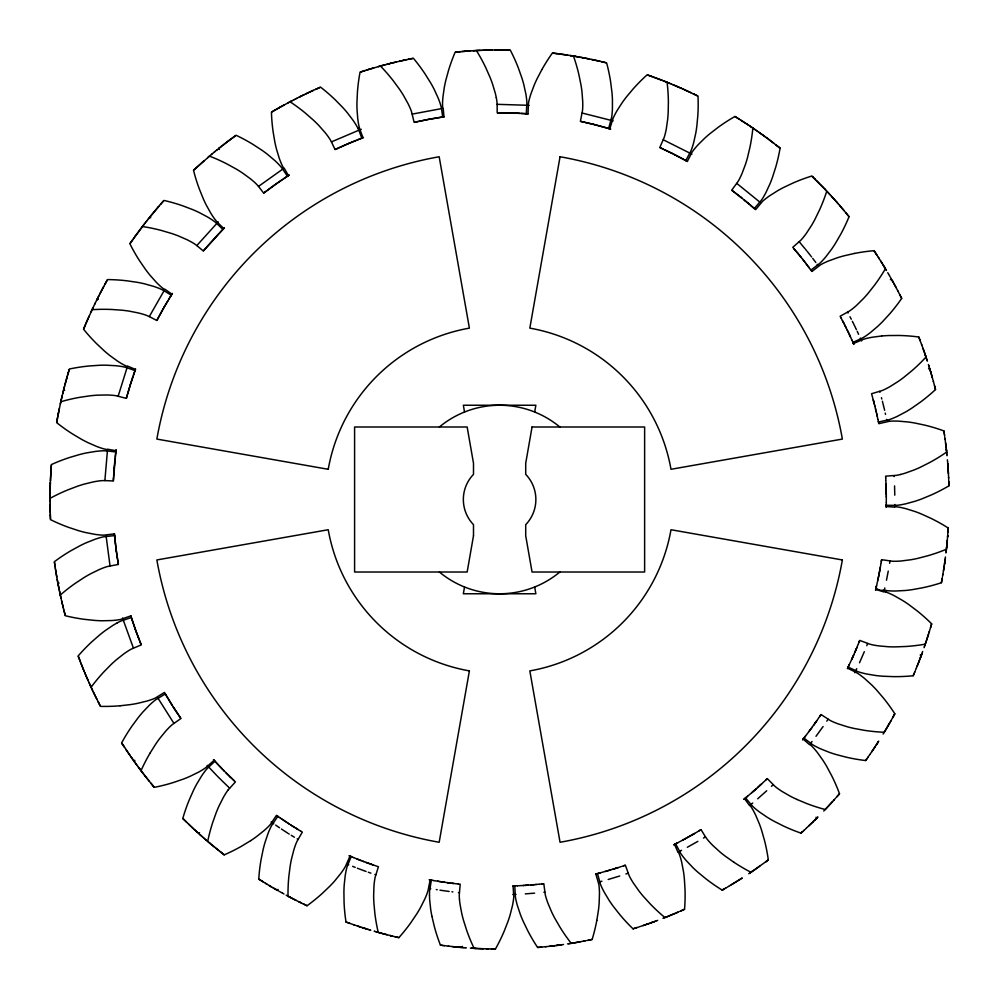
<?xml version="1.0" encoding="UTF-8"?>
<svg xmlns="http://www.w3.org/2000/svg" width="999" height="999" viewBox="0 0 999 999"><rect width="100%" height="100%" fill="white"/><g stroke="black" fill="none" stroke-linecap="round" stroke-linejoin="round"><path stroke-width="1.5" d="M50.05 497.839L50.037 501.148M886.3 502.547L886.3 496.628M50.05 498.501L50.075 495.192M50.05 497.44L50.062 496.253M886.3 502.722L886.238 507.167M894.767 504.47L894.754 505.394L886.275 505.269M50.075 495.854L50.087 494.667M50.087 494.805L50.1 493.606M513.086 885.988L513.761 896.765A49.913 49.913 0 0 1 513.274 901.098L512.849 903.67A102.535 102.535 0 0 1 512.425 905.818L510.102 914.959A136.051 136.051 0 0 1 507.892 921.727L504.07 931.468A176.748 176.748 0 0 1 495.417 949.05L494.08 949.038M50.1 493.743L50.125 492.157M886.25 506.968L886.288 504.62M50.112 492.544L50.137 490.959M50.137 491.096L50.175 489.373M523.751 113.561L526.298 113.724L526.873 102.934A49.913 49.913 0 0 0 526.535 98.589L526.186 96.004A102.535 102.535 0 0 0 525.836 93.844L523.813 84.628A136.051 136.051 0 0 0 521.828 77.797L518.331 67.932A176.748 176.748 0 0 0 510.264 50.075L507.592 50.025M50.162 490.047L50.2 488.311M894.729 507.142L886.25 506.518M50.175 488.986L50.25 486.201M50.2 487.924L50.225 486.725M50.25 486.338L50.337 483.029M50.262 485.814L50.362 482.505M50.35 483.154L50.787 473.838M50.425 480.919L50.862 472.515M50.037 501.673L50.05 498.364A176.748 176.748 0 0 1 67.745 489.922L77.522 486.213A136.051 136.051 0 0 1 84.316 484.078L93.481 481.868A102.535 102.535 0 0 1 95.629 481.468L98.214 481.056A49.913 49.913 0 0 1 102.547 480.619L104.87 480.581L107.417 450.936L115.834 451.973L115.534 454.508M113.436 479.083L113.349 480.981L104.87 480.581M113.374 480.531L115.722 452.884M458.304 884.003L460.202 884.202L459.265 894.967A49.913 49.913 0 0 0 459.465 899.312M113.461 478.708L113.574 476.898M50.774 474.05L50.949 471.191M113.624 475.986L114.186 467.819M50.937 471.403L51.111 468.768M948.176 529.37L948.263 528.034A176.748 176.748 0 0 0 931.168 518.444L921.652 514.098A136.051 136.051 0 0 0 915.022 511.525L906.018 508.716A102.535 102.535 0 0 0 903.895 508.179L901.348 507.592A49.913 49.913 0 0 0 897.052 506.88L894.742 506.668M948.263 528.034L948.039 531.206M51.024 469.855L51.411 464.547A176.748 176.748 0 0 1 69.693 457.455L79.72 454.495A136.051 136.051 0 0 1 86.651 452.884L95.966 451.361A102.535 102.535 0 0 1 98.127 451.136L100.737 450.911A49.913 49.913 0 0 1 105.095 450.811L107.417 450.936M51.124 468.531L51.374 465.072M947.989 532.03L948.113 530.157M527.996 113.849L528.483 103.047A49.913 49.913 0 0 1 529.445 98.801L530.144 96.279A102.535 102.535 0 0 1 530.806 94.206L534.103 85.365A136.051 136.051 0 0 1 537.025 78.871L541.87 69.605M947.889 533.354L948.001 531.73M947.801 534.365L947.589 537.012M947.639 536.475L947.726 535.427M947.689 536.001L946.827 545.279M114.211 467.732L114.373 465.834M947.327 540.172L946.94 544.38M114.385 465.546L115.11 458.304M946.89 544.905L946.553 547.927M946.777 545.966L946.403 549.25A176.748 176.748 0 0 1 927.909 555.731L917.781 558.366A136.051 136.051 0 0 1 910.801 559.752L901.448 560.951A102.535 102.535 0 0 1 899.275 561.126L896.652 561.251A49.913 49.913 0 0 1 892.307 561.213L881.605 559.69L881.305 561.563M115.26 456.943L115.459 455.132M946.602 547.539L946.353 549.775M946.365 549.637L946.165 551.361M946.103 551.885L946.178 551.223M945.978 552.934L946.053 552.272M115.759 452.622L116.109 449.837M115.834 451.973L116.071 450.087M433.878 880.594L431.368 880.144L429.62 890.808A49.913 49.913 0 0 0 429.495 895.166M945.379 557.654L945.466 556.992M115.984 450.736L107.63 449.213M945.254 558.703L945.329 558.041M945.116 559.752L945.191 559.09M944.967 560.801L945.129 559.615M944.992 560.664L944.467 564.472M944.917 561.188L944.617 563.424M944.654 563.036L944.23 566.046M944.28 565.659L943.88 568.294M944.155 566.558L942.806 574.862M943.83 568.656L943.493 570.741M889.984 561.013L889.61 563.311M593.244 124.301L580.382 121.329L582.479 110.739A49.913 49.913 0 0 0 582.754 106.381L582.767 103.771A102.535 102.535 0 0 0 582.717 101.586L582.017 92.183A136.051 136.051 0 0 0 581.018 85.14L578.945 74.875A176.748 176.748 0 0 0 573.476 56.056L570.204 55.519M881.53 560.139L880.993 563.436M880.868 564.185L880.244 567.769M942.881 574.4L942.519 576.485M464.535 587L463.349 593.768L535.864 593.768L534.677 587M534.677 412.013L535.864 405.244L463.349 405.244L464.535 412.013M56.768 422.115L57.368 418.706M942.057 579.083L942.357 577.484M880.007 569.118L878.196 578.359M880.356 567.182L879.595 571.353M888.261 571.091L886.475 580.219M941.782 580.644L942.119 578.796M397.577 937.337L398.876 937.636A176.748 176.748 0 0 0 411.101 922.314L416.933 913.635A136.051 136.051 0 0 0 420.542 907.504L424.775 899.075A102.535 102.535 0 0 0 425.649 897.077L426.635 894.654A49.913 49.913 0 0 0 428.047 890.521L430.144 879.932L429.245 879.757M58.404 413.274L56.668 422.639A176.748 176.748 0 0 0 72.627 434.028L81.618 439.373A136.051 136.051 0 0 0 87.937 442.644L96.578 446.416A102.535 102.535 0 0 0 98.626 447.19L101.099 448.039A49.913 49.913 0 0 0 105.295 449.213L107.567 449.675M941.882 580.107L941.395 582.729A176.748 176.748 0 0 1 922.464 587.799L912.174 589.66A136.051 136.051 0 0 1 905.106 590.509L895.678 591.008A102.535 102.535 0 0 1 893.506 591.008L890.883 590.946A49.913 49.913 0 0 1 886.55 590.584M57.418 418.481L57.617 417.432M596.828 920.404L598.463 910.077A136.051 136.051 0 0 0 599.163 902.996L599.462 893.568A102.535 102.535 0 0 0 599.425 891.383L599.3 888.773A49.913 49.913 0 0 0 598.838 884.44L595.854 874.05M941.395 582.729L941.645 581.418M879.507 571.803L879.345 572.689M57.855 416.096L59.328 408.603M611.488 118.069L608.603 128.484L606.156 127.772M879.257 573.139L878.995 574.475M58.354 413.474L60.814 401.748A176.748 176.748 0 0 1 79.895 397.302L90.247 395.791A136.051 136.051 0 0 1 97.34 395.167L106.768 394.98A102.535 102.535 0 0 1 108.953 395.055L111.563 395.204A49.913 49.913 0 0 1 115.884 395.704L126.361 398.376L126.861 396.553M878.908 574.924L878.72 575.811M878.633 576.261L877.796 580.219M877.984 579.383L876.61 585.601M60.315 403.946L60.927 401.236M60.777 401.885L61.164 400.199M876.51 586.038L876.198 587.375M884.777 587.936C885.626 592.782 873.213 589.51 876.573 585.776M61.014 400.849L61.276 399.687M61.126 400.337L61.513 398.651M61.364 399.3L61.638 398.139M61.601 398.276L61.876 397.115M61.851 397.252L62.213 395.704M875.599 589.909L876.148 587.624M62.125 396.079L62.862 392.994M875.561 590.109L875.998 588.261M62.7 393.643L63.112 391.97M883.853 591.895L875.711 589.472M62.949 392.619L63.586 390.047M63.199 391.583L63.486 390.422M63.611 389.91L64.523 386.326M64.923 384.79L67.158 376.673M118.169 396.166L127.023 367.757L135.027 370.592L134.178 372.989M126.473 397.939L130.619 383.803M370.666 864.085L378.421 866.732L375.199 877.047A49.913 49.913 0 0 0 374.45 881.343L374.15 883.94A102.535 102.535 0 0 0 373.963 886.113L373.638 895.541A136.051 136.051 0 0 0 373.876 902.659L374.825 913.074A176.748 176.748 0 0 0 378.221 932.379L382.442 933.553M66.796 377.959L63.711 389.535A176.748 176.748 0 0 0 64.66 390.434M126.96 396.191L127.46 394.43M66.746 378.159L67.52 375.399M127.71 393.556L130.282 384.827M67.47 375.612L68.207 373.077M931.268 625.099L931.642 623.826L930.743 626.86M67.895 374.113L69.406 369.018A176.748 176.748 0 0 1 88.774 366.021L99.213 365.284A136.051 136.051 0 0 1 106.331 365.197L115.747 365.721A102.535 102.535 0 0 1 117.919 365.959L120.517 366.308A49.913 49.913 0 0 1 124.788 367.132L127.023 367.757M68.269 372.839L69.256 369.518M930.519 627.647L931.043 625.849M610.676 129.096L609.802 128.834L613.036 118.531A49.913 49.913 0 0 1 614.885 114.585L616.121 112.275A102.535 102.535 0 0 1 617.207 110.39L622.327 102.46A136.051 136.051 0 0 1 626.585 96.753L633.304 88.736A176.748 176.748 0 0 1 647.115 74.838L660.551 79.733M930.144 628.933L930.593 627.372M929.832 629.907L929.058 632.429M929.37 631.48L926.535 640.359M928.595 633.953L926.835 639.497M130.419 384.403L134.728 371.441M130.694 383.529L132.954 376.611M926.672 639.997L925.099 644.642M926.335 641.008L925.274 644.143A176.748 176.748 0 0 1 905.806 646.49L895.354 646.89A136.051 136.051 0 0 1 888.248 646.74L878.845 645.903A102.535 102.535 0 0 1 876.685 645.591L874.1 645.154A49.913 49.913 0 0 1 869.854 644.193L859.739 640.409L859.04 642.17M133.391 375.324L133.978 373.601M924.924 645.142L925.149 644.505M924.574 646.141L924.974 645.004M924.4 646.64L924.624 646.016M924.05 647.639L924.275 647.002M134.803 371.203L135.602 368.981M353.496 857.554L351.136 856.58L347.14 866.62A49.913 49.913 0 0 0 346.079 870.841L345.592 873.413A102.535 102.535 0 0 0 345.229 875.561L344.205 884.939A136.051 136.051 0 0 0 343.906 892.057L344.068 902.509A176.748 176.748 0 0 0 346.004 922.015L347.265 922.464M922.464 652.122L922.689 651.498M135.439 369.418L127.61 366.121M922.102 653.121L922.327 652.497M921.74 654.12L921.977 653.483M921.39 655.107L921.79 653.983M921.615 654.482L921.016 656.106M921.428 654.982L920.466 657.592M920.104 658.578L921.066 655.968A176.748 176.748 0 0 0 920.216 654.982M920.603 657.217L919.542 660.064M919.654 659.702L918.705 662.187M919.342 660.564L916.245 668.381M918.581 662.537L917.207 665.971M867.644 643.493L866.782 645.654M661.513 148.327L659.79 147.54L664.11 137.637A49.913 49.913 0 0 0 665.309 133.454L665.896 130.894A102.535 102.535 0 0 0 666.321 128.759L667.657 119.418A136.051 136.051 0 0 0 668.194 112.325L668.381 101.861A176.748 176.748 0 0 0 667.082 82.305L663.998 81.069M859.577 640.821L858.341 643.93M858.041 644.63L856.667 648.001M916.021 668.918L915.621 669.892M83.754 328.733L85.077 325.524M856.493 648.413L855.968 649.675M864.322 651.685L859.502 662.774M914.609 672.339L915.234 670.841M856.905 647.439L855.269 651.36M913.998 673.801L914.734 672.077M305.844 905.169L307.043 905.743A176.748 176.748 0 0 0 322.277 893.406L329.845 886.175A136.051 136.051 0 0 0 334.69 880.968L340.634 873.638A102.535 102.535 0 0 0 341.92 871.877L343.394 869.729A49.913 49.913 0 0 0 345.654 865.996L349.987 856.106L349.151 855.743M87.263 320.442L83.554 329.22A176.748 176.748 0 0 0 96.691 343.768L104.321 350.924A136.051 136.051 0 0 0 109.778 355.482L117.42 361.026A102.535 102.535 0 0 0 119.256 362.212L121.478 363.574A49.913 49.913 0 0 0 125.325 365.622L127.447 366.558M914.222 673.301L913.186 675.749A176.748 176.748 0 0 1 893.606 676.635L883.153 676.236A136.051 136.051 0 0 1 876.061 675.561L866.757 674.013A102.535 102.535 0 0 1 864.622 673.551L862.087 672.926A49.913 49.913 0 0 1 857.929 671.64L848.114 667.095L849.212 664.797M85.177 325.312L85.589 324.338M856.168 649.2L852.397 657.904M913.186 675.749L913.698 674.525M855.094 651.773L854.732 652.609M86.114 323.077L89.161 316.084M87.175 320.629L92.757 308.266M853.82 654.695L853.458 655.531M853.271 655.943L851.585 659.677M852.522 657.604L849.287 664.635M91.121 311.75L92.245 309.353M849.088 665.047L848.513 666.271M856.755 668.668L855.768 670.779M92.47 308.878L92.982 307.792M92.695 308.391L94.818 303.971M847.377 668.631L848.401 666.508M94.755 304.096L95.28 303.022M95.217 303.147L96.903 299.7M683.578 159.365L685.814 160.589L690.871 151.036A49.913 49.913 0 0 0 692.382 146.953L693.156 144.455A102.535 102.535 0 0 0 693.743 142.358L695.779 133.142A136.051 136.051 0 0 0 696.84 126.099L697.814 115.684A176.748 176.748 0 0 0 698.001 96.091L685.077 89.985M847.577 668.219L855.206 671.915L854.807 672.752M96.603 300.299L97.128 299.225M96.841 299.825L97.303 298.876M97.365 298.751L103.047 287.762M97.602 298.276L99.026 295.442M99.75 294.018L103.671 286.588M300.687 831.131L302.31 832.105L296.94 841.483A49.913 49.913 0 0 0 295.292 845.504L294.443 847.989A102.535 102.535 0 0 0 293.793 850.062L291.446 859.202A136.051 136.051 0 0 0 290.147 866.195L288.836 876.573A176.748 176.748 0 0 0 288.012 896.165L290.472 897.477M92.083 309.69A176.748 176.748 0 0 1 111.688 309.478L122.115 310.214A136.051 136.051 0 0 1 129.171 311.126L138.424 312.974A102.535 102.535 0 0 1 140.547 313.511L143.057 314.223A49.913 49.913 0 0 1 147.178 315.647L149.301 316.583L164.061 290.746L171.266 295.229L169.93 297.39M164.111 307.192L156.831 320.504L149.301 316.583M157.043 320.105L157.68 318.893M157.892 318.494L158.754 316.895M102.959 287.937L105.469 283.291M159.178 316.084L163.574 308.117M894.18 714.959L894.817 713.786A176.748 176.748 0 0 0 883.328 697.901L876.523 689.959A136.051 136.051 0 0 0 871.578 684.839L864.585 678.508A102.535 102.535 0 0 0 862.899 677.135L860.826 675.536A49.913 49.913 0 0 0 857.229 673.076L855.206 671.915M894.817 713.786L893.293 716.57M104.945 284.24L107.517 279.583A176.748 176.748 0 0 1 127.085 280.831L137.425 282.342A136.051 136.051 0 0 1 144.393 283.791L153.484 286.326A102.535 102.535 0 0 1 155.557 287.025L158.004 287.924A49.913 49.913 0 0 1 162.013 289.66L164.061 290.746M894.305 714.722L892.894 717.294M105.582 283.079L107.255 280.045M687.312 161.413L692.282 151.823A49.913 49.913 0 0 1 694.942 148.364L696.64 146.378A102.535 102.535 0 0 1 698.101 144.755L704.807 138.124A136.051 136.051 0 0 1 710.189 133.466L718.481 127.085A176.748 176.748 0 0 1 734.964 116.471M892.257 718.456L893.031 717.032M891.745 719.342L890.446 721.64M890.946 720.779L886.275 728.833M889.659 723.026L886.75 728.059M163.799 307.729L170.792 296.004M164.248 306.93L167.957 300.662M149.987 753.234L155.544 744.355A136.051 136.051 0 0 1 159.653 738.561L165.622 731.243A102.535 102.535 0 0 1 167.083 729.632L168.893 727.734A49.913 49.913 0 0 1 172.078 724.762L180.894 718.518L174.338 708.666M886.488 728.521L884.914 731.118M885.938 729.432L884.227 732.267A176.748 176.748 0 0 1 864.709 730.381L854.42 728.508A136.051 136.051 0 0 1 847.502 726.835L838.511 724A102.535 102.535 0 0 1 836.463 723.239L834.04 722.265A49.913 49.913 0 0 1 830.094 720.404L821.028 714.522L819.967 716.096M168.656 299.5L169.605 297.939M885.126 730.793L883.953 732.717M883.116 734.065L883.753 733.054M170.916 295.779L172.415 293.406M171.266 295.229L172.265 293.619M279.945 817.769L277.847 816.32L271.79 825.261A49.913 49.913 0 0 0 269.842 829.158L268.806 831.555A102.535 102.535 0 0 0 268.007 833.591L264.985 842.532A136.051 136.051 0 0 0 263.162 849.4L261.064 859.652A176.748 176.748 0 0 0 258.766 879.12L259.902 879.832M171.928 294.168L164.985 289.273M878.071 742.145L878.708 741.133M878.433 741.57L877.509 743.031M878.146 742.02L876.647 744.367M877.572 742.919L876.073 745.254M876.86 744.03L875.199 746.59M875.399 746.265L873.925 748.476M874.912 747.027L870.204 753.995M873.738 748.788L871.665 751.847M828.084 719.243L826.785 721.166M741.071 197.44L731.718 190.197L738.061 181.456A49.913 49.913 0 0 0 740.134 177.635L741.246 175.262A102.535 102.535 0 0 0 742.12 173.264L745.441 164.423A136.051 136.051 0 0 0 747.489 157.617L749.912 147.44A176.748 176.748 0 0 0 752.859 128.059L750.112 126.186M820.778 714.909L818.905 717.669M818.468 718.293L816.395 721.278M869.867 754.47L869.267 755.344M130.195 243.319L132.168 240.484M816.146 721.653L815.359 722.776M823.089 726.535L815.996 736.313M867.756 757.517L868.693 756.181M816.745 720.791L814.31 724.263M866.845 758.815L865.621 760.539A176.748 176.748 0 0 1 846.315 757.192L836.188 754.557A136.051 136.051 0 0 1 829.42 752.372L820.654 748.863A102.535 102.535 0 0 1 818.681 747.951L816.333 746.79A49.913 49.913 0 0 1 812.549 744.642L803.945 738.099L805.506 736.088M867.931 757.279L866.233 759.677M250.687 840.646A136.051 136.051 0 0 0 256.543 836.6L263.923 830.718A102.535 102.535 0 0 0 265.559 829.27L267.47 827.484A49.913 49.913 0 0 0 270.479 824.337L276.461 815.334M135.389 235.989L129.882 243.756A176.748 176.748 0 0 0 139.585 260.789L145.504 269.418A136.051 136.051 0 0 0 149.862 275.05L156.131 282.105A102.535 102.535 0 0 0 157.655 283.654L159.54 285.464A49.913 49.913 0 0 0 162.849 288.299L164.735 289.66M132.318 240.297L132.929 239.435M815.659 722.352L810.089 730.032M865.621 760.539L866.395 759.452M814.048 724.637L813.511 725.374M133.716 238.311L143.706 224.862M135.265 236.151L142.732 226.124M812.187 727.222L811.65 727.946M811.375 728.321L808.965 731.555M810.289 729.782L805.619 735.938M228.172 789.909L235.427 781.905L234.041 780.606M805.331 736.3L804.507 737.374M812.05 741.495L810.626 743.331M143.294 225.387L144.268 224.138M144.031 224.45L145.33 222.777M145.242 222.889L146.316 221.528M802.609 739.784L804.345 737.587M146.229 221.641L146.965 220.692M802.771 739.585L803.945 738.099M146.878 220.804L148.526 218.731M752.397 206.868L754.32 208.541L761.313 200.3A49.913 49.913 0 0 0 763.673 196.641L764.959 194.355A102.535 102.535 0 0 0 765.983 192.432L769.954 183.878A136.051 136.051 0 0 0 772.502 177.235L775.686 167.27A176.748 176.748 0 0 0 780.082 148.164M148.277 219.043L149.263 217.794M809.54 744.692L803.171 739.073M148.851 218.319L149.838 217.083M149.925 216.97L157.83 207.455M150.262 216.558L158.704 206.443M142.42 226.523A176.748 176.748 0 0 1 161.601 230.519L171.641 233.491A136.051 136.051 0 0 1 178.334 235.901L186.975 239.685A102.535 102.535 0 0 1 188.923 240.672L191.221 241.908A49.913 49.913 0 0 1 194.942 244.181L196.815 245.554L216.783 223.489L222.852 229.42L219.393 233.029M224.363 227.884L203.321 250.999L196.815 245.554M203.609 250.649L204.495 249.613M204.795 249.263L205.981 247.889M157.705 207.617L161.164 203.621M206.568 247.19L218.456 233.991M838.636 794.742L839.51 793.73A176.748 176.748 0 0 0 831.705 775.761L826.772 766.533A136.051 136.051 0 0 0 823.039 760.476L817.569 752.784A102.535 102.535 0 0 0 816.22 751.073L814.535 749.075A49.913 49.913 0 0 0 811.55 745.891L809.839 744.33M839.51 793.73L837.424 796.128M160.439 204.433L163.961 200.437A176.748 176.748 0 0 1 182.805 205.856L192.582 209.565A136.051 136.051 0 0 1 199.076 212.475L207.405 216.908A102.535 102.535 0 0 1 209.278 218.032L211.476 219.443A49.913 49.913 0 0 1 215.01 221.99L216.783 223.489M838.823 794.53L836.887 796.74M161.314 203.434L163.611 200.836M755.594 209.665L762.524 201.361A49.913 49.913 0 0 1 765.858 198.564L767.944 196.99A102.535 102.535 0 0 1 769.73 195.729L777.697 190.684A136.051 136.051 0 0 1 783.953 187.288L793.431 182.842A176.748 176.748 0 0 1 811.8 176.024L812.761 176.96M836.001 797.739L837.075 796.515M835.314 798.501L833.553 800.474M834.227 799.724L827.934 806.593M832.492 801.648L828.571 805.943M828.208 806.33L824.837 809.889M827.484 807.105L825.199 809.502A176.748 176.748 0 0 1 806.555 803.471L796.902 799.437M823.738 811.026L824.562 810.164M222.852 229.42L224.188 228.059M216.658 763.111L214.935 761.238L207.193 768.556A49.913 49.913 0 0 0 204.358 772.052L202.822 774.188A102.535 102.535 0 0 0 201.598 775.986L196.728 784.065A136.051 136.051 0 0 0 193.469 790.396L189.223 799.949A176.748 176.748 0 0 0 182.792 818.468L183.754 819.405M223.726 228.521L217.67 222.577L218.331 221.915M817.07 817.831L817.906 816.982M817.532 817.357L816.32 818.581M817.157 817.731L815.196 819.692M814.447 820.441L816.42 818.468A176.748 176.748 0 0 0 816.058 817.219M815.471 819.405L813.311 821.553M813.573 821.278L811.663 823.126M812.924 821.915L806.83 827.709M811.4 823.388L808.715 825.936M764.547 781.206L767.294 778.596L774.887 786.275A49.913 49.913 0 0 0 778.333 788.935L780.494 790.421A102.535 102.535 0 0 0 782.317 791.608L790.509 796.315A136.051 136.051 0 0 0 796.902 799.437M773.164 784.715L771.478 786.313M794.005 248.763L792.781 247.327L800.861 240.16A49.913 49.913 0 0 0 803.708 236.863L805.306 234.79A102.535 102.535 0 0 0 806.58 233.029L811.725 225.112A136.051 136.051 0 0 0 815.184 218.893L819.742 209.478A176.748 176.748 0 0 0 826.785 191.184L824.5 188.774M766.97 778.908L765.971 779.844M763.985 781.717L761.325 784.203M806.405 828.096L805.631 828.82M193.893 169.905L204.121 160.689M760.988 784.502L759.977 785.426M766.72 790.758L757.692 798.788M803.683 830.619L804.882 829.532M761.762 783.79L758.641 786.663M802.522 831.692L800.948 833.116A176.748 176.748 0 0 1 782.816 825.698L773.488 820.953A136.051 136.051 0 0 1 767.357 817.357L759.54 812.05A102.535 102.535 0 0 1 757.816 810.726L755.768 809.09A49.913 49.913 0 0 1 752.534 806.181L745.541 797.939L747.502 796.315M803.908 830.431L801.735 832.404M153.421 786.313L154.271 787.337A176.748 176.748 0 0 0 173.277 782.542L183.167 779.158A136.051 136.051 0 0 0 189.76 776.46L198.239 772.314A102.535 102.535 0 0 0 200.137 771.253L202.385 769.917A49.913 49.913 0 0 0 206.006 767.482L214.086 760.314L213.474 759.64M760.364 785.077L753.283 791.395M800.948 833.116L801.935 832.229M758.303 786.962L757.629 787.574M755.931 789.085L755.244 789.685M754.894 789.984L751.847 792.632M753.521 791.183L747.639 796.191M207.717 157.58L209.74 155.881M211.776 154.183L193.506 170.255A176.748 176.748 0 0 0 199.325 188.973L203.247 198.676A136.051 136.051 0 0 0 206.281 205.107L210.889 213.349A102.535 102.535 0 0 0 212.05 215.185L213.511 217.37A49.913 49.913 0 0 0 216.134 220.841L217.67 222.577M747.289 796.49L746.241 797.364M752.722 803.009L750.936 804.495M211.476 154.433L214.335 152.073M207.717 766.133L207.193 765.346M743.868 799.312L746.041 797.527M214.223 152.173L215.147 151.411M744.068 799.15L745.541 797.939M215.035 151.498L217.095 149.825M809.402 268.044L810.913 270.105L819.517 263.561A49.913 49.913 0 0 0 822.602 260.477L824.35 258.541A102.535 102.535 0 0 0 825.761 256.88L831.48 249.363A136.051 136.051 0 0 0 835.401 243.431L840.659 234.39A176.748 176.748 0 0 0 849.05 216.671L848.201 215.634M216.783 150.075L218.731 148.489M749.587 805.594L744.58 798.738M218.843 148.401L228.609 140.809M219.256 148.077L221.741 146.091M222.989 145.117L224.238 144.143M224.663 143.819L229.67 140.01M209.453 156.119A176.748 176.748 0 0 1 227.335 164.148L236.488 169.206A136.051 136.051 0 0 1 242.507 173.002L250.137 178.559A102.535 102.535 0 0 1 251.823 179.932L253.808 181.643A49.913 49.913 0 0 1 256.955 184.653L258.491 186.401L282.729 169.143L287.387 176.236L285.264 177.647M264.036 192.844L265.122 192.02M265.484 191.746L266.933 190.647M228.446 140.946L236.101 135.277A176.748 176.748 0 0 1 253.334 144.618L262.088 150.337A136.051 136.051 0 0 1 267.807 154.583L274.987 160.702A102.535 102.535 0 0 1 276.573 162.2L278.421 164.048A49.913 49.913 0 0 1 281.331 167.295L282.729 169.143M230.145 139.673L231.418 138.724M267.657 190.097L274.987 184.715M231.843 138.411L232.692 137.775M767.244 860.726L768.318 859.927A176.748 176.748 0 0 0 764.56 840.683L761.713 830.619A136.051 136.051 0 0 0 759.377 823.9L755.694 815.209A102.535 102.535 0 0 0 754.732 813.261L753.533 810.938A49.913 49.913 0 0 0 751.298 807.192L749.949 805.294M768.318 859.927L766.183 861.513M767.469 860.551L754.245 870.004M232.879 137.625L235.677 135.589M766.62 861.188L765.758 861.812M811.925 271.466L820.466 264.86A49.913 49.913 0 0 1 824.325 262.824L826.71 261.738A102.535 102.535 0 0 1 828.72 260.889L837.587 257.68A136.051 136.051 0 0 1 844.43 255.719L854.632 253.409M275.874 184.091L263.674 193.119L258.491 186.401M759.764 866.145L755.007 869.492M275.362 184.44L286.626 176.736M276.111 183.916L282.093 179.783M754.57 869.792L752.047 871.503M753.696 870.391L750.948 872.252A176.748 176.748 0 0 1 734.028 862.337M283.229 179.021L284.74 177.997M752.384 871.29L750.511 872.539M751.061 872.177L748.75 873.713M750.624 872.464L749.75 873.051M286.838 176.598L289.198 175.062M287.387 176.236L288.973 175.2M166.608 696.116L165.322 693.918L156.069 699.5A49.913 49.913 0 0 0 152.672 702.21L150.712 703.958A102.535 102.535 0 0 0 149.138 705.456L142.632 712.299A136.051 136.051 0 0 0 138.099 717.781L131.893 726.211A176.748 176.748 0 0 0 121.628 742.906L122.365 744.03M250.687 840.646L241.758 846.091A176.748 176.748 0 0 1 224.226 854.857M288.424 175.562L284.191 168.194M742.22 877.984L738.985 880.057M741.782 878.271L738.086 880.619M739.31 879.832L731.318 884.752M737.062 881.243L729.095 886.088M734.028 862.349L725.474 856.33A136.051 136.051 0 0 1 719.904 851.91L712.924 845.554A102.535 102.535 0 0 1 711.388 844.005L709.602 842.095A49.913 49.913 0 0 1 706.805 838.748L705.456 836.862L703.471 838.061M841.033 317.919L840.134 316.246L849.562 310.976A49.913 49.913 0 0 0 853.059 308.366L855.069 306.693A102.535 102.535 0 0 0 856.692 305.244L863.411 298.614A136.051 136.051 0 0 0 868.131 293.294L874.612 285.077A176.748 176.748 0 0 0 885.414 268.731L883.978 266.333M700.649 829.844L699.088 830.793M697.789 831.58L701.036 829.62L705.456 836.862M697.14 831.955L694.005 833.803M728.596 886.375L727.684 886.912M271.903 111.888L274.9 110.14M693.606 834.028L692.432 834.714M697.864 841.37L687.312 847.277M725.399 888.248L726.797 887.437M694.517 833.503L682.929 839.997M724.025 889.048L722.19 890.097A176.748 176.748 0 0 1 706.068 878.945L697.989 872.314A136.051 136.051 0 0 1 692.769 867.482L686.288 860.626A102.535 102.535 0 0 1 684.864 858.965L683.229 856.917A49.913 49.913 0 0 1 680.694 853.383L675.636 843.83L677.896 842.669M725.649 888.111L723.114 889.572M120.067 705.781L130.457 704.595A136.051 136.051 0 0 0 137.462 703.383L146.641 701.148A102.535 102.535 0 0 0 148.726 700.524L151.211 699.7A49.913 49.913 0 0 0 155.257 698.101L164.473 692.444M276.049 109.478L271.441 112.15A176.748 176.748 0 0 0 273.102 131.681L274.837 141.995A136.051 136.051 0 0 0 276.436 148.938L279.158 157.967A102.535 102.535 0 0 0 279.895 160.015L280.856 162.462A49.913 49.913 0 0 0 282.667 166.421L283.791 168.444M275.112 110.027L279.708 107.417M692.881 834.452L684.602 839.098M722.19 890.097L723.351 889.435M277.21 108.816L283.853 105.095M279.52 107.505L291.458 101.049M117.195 622.889L114.922 624.175A102.535 102.535 0 0 0 113.049 625.299L105.232 630.594A136.051 136.051 0 0 0 99.625 634.964L91.758 641.857A176.748 176.748 0 0 0 78.147 655.968L80.607 662.399M684.889 838.948L678.059 842.582M288.049 102.835L290.384 101.598M677.659 842.781L676.448 843.418M681.555 850.324L679.495 851.385M290.859 101.361L291.92 100.812M291.333 101.111L294.268 99.6M294.156 99.663L295.692 98.876M673.713 844.804L676.211 843.531M295.567 98.938L296.628 98.401M673.938 844.692L675.636 843.83M296.503 98.464L299.937 96.728M851.91 340.06L852.959 342.382L862.761 337.837A49.913 49.913 0 0 0 866.433 335.502L868.568 333.978A102.535 102.535 0 0 0 870.291 332.667L877.497 326.561A136.051 136.051 0 0 0 882.604 321.603L889.684 313.898A176.748 176.748 0 0 0 901.685 298.401L901.086 297.215M677.946 852.172L674.525 844.392M299.338 97.028L300.412 96.491M299.812 96.791L300.761 96.316M300.886 96.254L312.05 90.946M301.361 96.016L304.208 94.618M305.632 93.931L307.068 93.257M307.555 93.032L313.261 90.385M290.047 101.773A176.748 176.748 0 0 1 305.794 113.461L313.649 120.367A136.051 136.051 0 0 1 318.706 125.362L324.962 132.43A102.535 102.535 0 0 1 326.323 134.141L327.897 136.226A49.913 49.913 0 0 1 330.307 139.86L331.443 141.883L358.816 130.245L361.85 138.174L359.465 139.086M347.914 143.781L335.052 149.563L331.443 141.883M335.464 149.375L336.7 148.801M140.559 643.119L141.271 644.879L131.319 649.1A49.913 49.913 0 0 0 127.572 651.311L125.387 652.772A102.535 102.535 0 0 0 123.614 654.033L116.221 659.889A136.051 136.051 0 0 0 110.951 664.672L103.621 672.14A176.748 176.748 0 0 0 91.109 687.225L92.507 690.247M337.113 148.601L338.773 147.852M311.875 91.034L316.695 88.861M339.598 147.465L348.913 143.369M683.341 909.814L684.552 909.265A176.748 176.748 0 0 0 685.027 889.672L684.402 879.232A136.051 136.051 0 0 0 683.578 872.164L681.842 862.886A102.535 102.535 0 0 0 681.33 860.763L680.644 858.241A49.913 49.913 0 0 0 679.27 854.108L678.358 851.96M684.552 909.265L681.655 910.551M315.684 89.298L320.567 87.15A176.748 176.748 0 0 1 335.377 99.975L342.707 107.442A136.051 136.051 0 0 1 347.377 112.812L353.072 120.33A102.535 102.535 0 0 1 354.295 122.14L355.706 124.338A49.913 49.913 0 0 1 357.842 128.134M316.908 88.749L320.08 87.363M680.906 910.888L682.629 910.126M853.82 344.355L853.458 343.519L863.411 339.323A49.913 49.913 0 0 1 867.619 338.174L870.166 337.612A102.535 102.535 0 0 1 872.314 337.225L881.667 335.989M679.695 911.425L681.168 910.763M678.746 911.825L676.323 912.874M677.772 912.249L668.656 916.083M674.862 913.498L669.492 915.746M348.339 143.606L361.001 138.499M349.175 143.244L355.931 140.484M669.005 915.946L666.183 917.07M668.031 916.345L664.947 917.569A176.748 176.748 0 0 1 650.549 904.257L643.481 896.54A136.051 136.051 0 0 1 638.998 891.021L633.541 883.316A102.535 102.535 0 0 1 632.379 881.48L631.043 879.232A49.913 49.913 0 0 1 629.033 875.361L625.374 865.196L621.778 866.42M357.18 139.997L358.878 139.323M666.545 916.932L664.447 917.756M662.974 918.331L664.085 917.906M361.238 138.411L363.436 137.575M132.13 619.942L131.344 617.507L121.104 620.966A49.913 49.913 0 0 0 117.208 622.889M657.042 920.591L657.667 920.354M363.012 137.737L360.015 129.795L361.313 129.308M656.056 920.966L656.68 920.728M655.681 921.103L654.07 921.702M654.695 921.465L653.071 922.065M654.195 921.652L651.585 922.614M653.209 922.015L650.586 922.976M651.947 922.464L649.1 923.501M649.45 923.363L646.927 924.25M648.601 923.675L640.634 926.385M647.102 924.2L643.094 925.561M628.134 873.226L625.923 873.963M873.725 401.635L871.565 393.731L881.917 390.621A49.913 49.913 0 0 0 885.888 388.823L888.198 387.612A102.535 102.535 0 0 0 890.109 386.551L898.089 381.518A136.051 136.051 0 0 0 903.845 377.335L911.937 370.704A176.748 176.748 0 0 0 926.011 357.055L925.124 354.408M624.937 865.346L623.651 865.783M621.053 866.645L617.594 867.769M640.072 926.548L639.073 926.885M360.552 72.003L363.848 70.941M617.157 867.919L615.859 868.331M619.742 875.998L608.166 879.495M636.55 927.696L638.099 927.209M618.169 867.594L614.123 868.88M635.039 928.183L636.838 927.609M63.611 609.065L65.335 615.734A176.748 176.748 0 0 0 84.59 619.355L94.992 620.441A136.051 136.051 0 0 0 102.11 620.766L111.538 620.554A102.535 102.535 0 0 0 113.711 620.391L116.321 620.129A49.913 49.913 0 0 0 120.617 619.43L130.832 615.896M369.131 69.306L360.052 72.165A176.748 176.748 0 0 0 357.467 91.596L356.955 102.035A136.051 136.051 0 0 0 357.018 109.153L357.729 118.569A102.535 102.535 0 0 0 358.017 120.729L358.416 123.314A49.913 49.913 0 0 0 359.34 127.572L360.015 129.795M635.564 928.021L633.029 928.82A176.748 176.748 0 0 1 619.68 914.46L613.211 906.243A136.051 136.051 0 0 1 609.14 900.399L604.295 892.307A102.535 102.535 0 0 1 603.271 890.384L602.097 888.036A49.913 49.913 0 0 1 600.387 884.04L597.502 873.626L599.962 872.964M364.086 70.879L365.085 70.554M616.358 868.168L600.137 872.914M633.029 928.82L634.29 928.421M613.686 869.018L612.824 869.292M366.396 70.142L373.688 67.932M368.931 69.356L380.444 66.034A176.748 176.748 0 0 1 393.306 80.819L399.5 89.248A136.051 136.051 0 0 1 403.371 95.217L407.954 103.471A102.535 102.535 0 0 1 408.916 105.432L410.002 107.805A49.913 49.913 0 0 1 411.576 111.863L414.123 122.365L415.971 121.953M610.651 869.942L609.777 870.204M609.34 870.329L605.456 871.453M378.271 66.621L380.956 65.897M380.307 66.059L381.98 65.622M599.7 873.039L598.376 873.388M601.898 881.23L599.65 881.83M381.331 65.784L382.492 65.484M381.843 65.647L383.504 65.21M382.867 65.385L384.016 65.072M383.891 65.11L385.04 64.81M384.915 64.835L386.576 64.398M596.291 873.938L598.126 873.463M386.451 64.436L387.987 64.036M595.666 874.1L597.502 873.626M387.6 64.136L389.135 63.749M877.959 419.518L878.471 422.015L889.023 419.692A49.913 49.913 0 0 0 893.118 418.194L895.516 417.17A102.535 102.535 0 0 0 897.502 416.246L905.843 411.838A136.051 136.051 0 0 0 911.887 408.091L920.454 402.098A176.748 176.748 0 0 0 935.514 389.548L935.176 388.249M900.648 474.45L903.171 473.763A102.535 102.535 0 0 0 905.256 473.139L914.147 469.942A136.051 136.051 0 0 0 920.666 467.095L929.982 462.362A176.748 176.748 0 0 0 946.665 452.048L946.365 449.275M388.499 63.911L390.159 63.486M389.523 63.649L391.196 63.224M390.547 63.387L391.708 63.087M391.059 63.262L392.083 62.999M392.22 62.962L395.816 62.088M392.595 62.875L404.27 60.177M399.425 61.251L405.569 59.903M412.25 114.098L441.496 108.616L442.744 117.008L440.222 117.395M414.573 122.265L428.996 119.306M118.082 562.574L118.394 564.447L107.767 566.433A49.913 49.913 0 0 0 103.634 567.782L101.199 568.743A102.535 102.535 0 0 0 99.188 569.592L90.709 573.726A136.051 136.051 0 0 0 84.528 577.26L75.774 582.979A176.748 176.748 0 0 0 60.315 595.029L61.014 598.276M416.346 121.878L418.131 121.491M404.071 60.227L406.868 59.615M419.018 121.304L427.934 119.493M406.655 59.678L409.24 59.141M590.846 939.709L592.145 939.447A176.748 176.748 0 0 0 596.815 920.404M592.145 939.447L589.035 940.071M408.179 59.353L413.399 58.292A176.748 176.748 0 0 1 425.112 74.013L430.656 82.88A136.051 136.051 0 0 1 434.066 89.123L438.012 97.702A102.535 102.535 0 0 1 438.823 99.725L439.722 102.173A49.913 49.913 0 0 1 440.996 106.344L441.496 108.616M409.478 59.078L412.874 58.404M588.236 940.246L590.072 939.872M878.808 423.688L889.347 421.266M586.925 940.509L588.523 940.184M585.926 940.696L583.329 941.195M583.853 941.095L584.89 940.896M584.315 941.021L575.149 942.681M428.384 119.405L441.845 117.145M580.207 941.795L576.048 942.544M429.27 119.243L436.451 118.007M575.524 942.631L572.527 943.118M574.475 942.806L571.203 943.331A176.748 176.748 0 0 1 560.014 927.234L554.77 918.193A136.051 136.051 0 0 1 551.573 911.837L547.902 903.133A102.535 102.535 0 0 1 547.165 901.086L546.341 898.601A49.913 49.913 0 0 1 545.204 894.392L543.818 883.678L540.047 884.103M437.799 117.782L439.597 117.495M572.914 943.068L570.691 943.418M570.167 943.493L570.829 943.393M569.118 943.655L570.304 943.481M568.593 943.743L569.255 943.643M567.544 943.893L568.206 943.793M442.095 117.108L444.418 116.758M114.835 538.124L114.585 535.589L103.846 536.763A49.913 49.913 0 0 0 99.625 537.799L97.115 538.573A102.535 102.535 0 0 0 95.055 539.26L86.276 542.744A136.051 136.051 0 0 0 79.858 545.816L70.692 550.849A176.748 176.748 0 0 0 54.371 561.7L55.395 568.518M562.837 944.592L563.498 944.492M443.968 116.821L443.206 108.367M561.788 944.742L562.449 944.642M560.751 944.892L561.413 944.792M559.702 945.042L560.889 944.867M559.84 945.017L558.653 945.179M559.315 945.091L557.08 945.391M558.791 945.154L556.031 945.529M557.467 945.329L554.457 945.728M554.832 945.666L552.185 945.991M553.933 945.791L545.566 946.715M552.347 945.978L549.725 946.265M544.792 892.107L543.856 892.219M885.726 478.059L885.614 476.173L896.39 475.349A49.913 49.913 0 0 0 900.648 474.45M543.369 883.728L542.007 883.878M539.298 884.165L535.664 884.527M546.041 946.652L543.931 946.865M455.706 52.098L459.153 51.773M457.829 51.898L455.182 52.148A176.748 176.748 0 0 0 448.476 70.567L445.729 80.669A136.051 136.051 0 0 0 444.268 87.625L442.944 96.978A102.535 102.535 0 0 0 442.757 99.138L442.594 101.761A49.913 49.913 0 0 0 442.582 106.106L442.757 108.429M541.308 947.127L542.919 946.977M534.315 884.652L524.912 885.389M536.263 884.477L532.042 884.864M534.615 893.156L525.337 893.868M539.722 947.277L541.595 947.102M457.817 51.898L464.66 51.311M50.262 512.787L50.499 519.655A176.748 176.748 0 0 0 68.531 527.347L78.459 530.631A136.051 136.051 0 0 0 85.34 532.479L94.593 534.303A102.535 102.535 0 0 0 96.753 534.602L99.351 534.902A49.913 49.913 0 0 0 103.696 535.164L114.435 533.891M540.272 947.227L537.612 947.464A176.748 176.748 0 0 1 527.672 930.569L523.114 921.153A136.051 136.051 0 0 1 520.404 914.572L517.407 905.631A102.535 102.535 0 0 1 516.82 903.533L516.183 900.986A49.913 49.913 0 0 1 515.372 896.715L514.785 885.926L517.332 885.813M459.39 51.761L460.452 51.673M537.612 947.464L538.948 947.352M531.593 884.902L530.681 884.977M461.813 51.548L469.405 50.961M464.46 51.324L470.467 50.887M528.421 885.151L527.509 885.226M527.06 885.251L523.026 885.514M469.767 50.937L473.751 50.699M523.876 885.451L517.519 885.801M473.101 50.724L476.411 50.549A176.748 176.748 0 0 1 485.801 67.757L490.034 77.323A136.051 136.051 0 0 1 492.532 83.991L495.242 93.032A102.535 102.535 0 0 1 495.754 95.142L496.303 97.702M474.163 50.662L476.948 50.524M476.273 50.549L477.997 50.474M477.335 50.499L478.533 50.45M477.859 50.474L479.582 50.4M516.046 894.355L515.122 894.405M478.921 50.437L480.119 50.387M479.97 50.387L481.168 50.337M481.031 50.35L482.754 50.275M513.548 885.963L515.447 885.888M482.617 50.287L484.203 50.225M512.887 885.988L514.785 885.926M483.816 50.237L485.402 50.187M894.754 505.394L897.077 505.269A49.913 49.913 0 0 0 901.398 504.695L903.97 504.195A102.535 102.535 0 0 0 906.093 503.733L915.196 501.211A136.051 136.051 0 0 0 921.902 498.863L931.567 494.842A176.748 176.748 0 0 0 948.963 485.814L948.913 484.478M484.727 50.212L486.463 50.15M513.848 894.442L512.924 894.48M485.789 50.175L487.512 50.112M486.85 50.137L488.049 50.1M487.375 50.125L488.573 50.087M488.436 50.087L495.616 49.962M488.961 50.075L492.27 50M494.917 49.962L500.936 49.95M495.979 49.95L502.272 49.962M496.291 97.702A49.913 49.913 0 0 1 496.965 102.01L497.14 104.321L526.885 105.257M512.375 113.012L497.202 112.812L497.14 104.321M497.652 112.812L499.013 112.812M499.475 112.812L501.298 112.812M500.736 49.962L503.608 49.962M502.21 112.825L504.932 112.85M503.384 49.975L506.031 50M495.417 949.05L492.232 949M504.932 49.987L507.617 50.025M506.268 50L509.727 50.062M504.795 112.837L511.301 112.962M491.421 949L493.294 949.025M490.084 948.963L491.708 948.988M489.06 948.938L486.426 948.863M486.95 948.888L488.536 948.925M487.425 948.9L478.109 948.551M511.763 112.974L525.387 113.661M483.254 948.775L479.021 948.613M512.662 113.012L519.942 113.349M478.496 948.588L475.462 948.426M477.435 948.538L474.125 948.351M521.303 113.424L523.114 113.524M475.849 948.451L473.601 948.313M473.076 948.288L473.738 948.326M472.015 948.213L473.214 948.301M471.491 948.188L472.152 948.226M470.429 948.113L471.103 948.163M525.649 113.674L527.534 113.811M526.298 113.724L528.196 113.861M465.684 947.776L466.346 947.826M528.146 105.345L529.083 105.419M464.622 947.701L465.297 947.751M463.573 947.626L464.235 947.664M462.512 947.539L463.711 947.626M461.988 947.502L462.662 947.551M461.463 947.452L462.125 947.502M460.939 947.414L459.877 947.327M458.828 947.227L461.6 947.464A176.748 176.748 0 0 0 462.337 946.378M458.304 947.177L460.277 947.352M458.953 947.227L457.242 947.089M457.629 947.102L454.97 946.852M456.718 947.04L448.364 946.14M455.144 946.877L452.51 946.602M459.328 892.644L458.404 892.544M458.391 884.015L452.06 883.278M448.838 946.178L446.728 945.941M452.959 883.391L453.871 883.491M451.935 891.807L452.859 891.92M552.909 53.122L556.356 53.546M444.105 945.616L445.716 945.828M452.659 883.353L448.451 882.829M449.175 891.47L439.96 890.171M442.532 945.429L444.393 945.666M557.667 53.721L552.385 53.059A176.748 176.748 0 0 0 541.883 69.605M443.069 945.504L440.434 945.154A176.748 176.748 0 0 1 434.34 926.523L431.93 916.345M556.58 53.584L566.545 54.945M450.774 883.116L441.371 881.805M440.434 945.154L441.745 945.329M448.002 882.766L447.09 882.641M558.99 53.884L567.594 55.107M886.55 590.571L884.252 590.209M444.842 882.329L443.943 882.204M443.494 882.129L439.498 881.518M566.895 55.02L570.841 55.632M434.053 880.619L440.347 881.642M570.729 55.594L573.988 56.144M437.649 881.218L438.549 881.355M436.288 889.585L437.2 889.734M573.339 56.031L575.037 56.331M574.375 56.206L575.561 56.419M574.9 56.306L576.598 56.606M430.781 888.66L429.87 888.498M575.936 56.481L577.122 56.693M576.985 56.668L578.159 56.881M578.021 56.856L579.72 57.155M430.144 879.932L432.005 880.269M579.582 57.13L581.143 57.418M429.495 879.807L431.368 880.144M580.769 57.343L582.33 57.63M581.668 57.517L583.366 57.83M582.704 57.705L584.403 58.017M583.753 57.905L584.927 58.117M584.265 57.992L585.439 58.217M585.302 58.192L588.561 58.829M585.826 58.292L589.073 58.929M588.436 58.816L592.345 59.615M591.67 59.465L598.851 61.039M592.707 59.69L600.149 61.339M582.155 113.037L611.001 120.342M580.831 121.428L582.167 121.716M582.604 121.816L584.378 122.215M585.264 122.415L587.936 123.027M599.924 61.301L602.509 61.901M398.876 937.636L395.779 936.912M601.448 61.638L606.618 62.875A176.748 176.748 0 0 1 610.664 82.055L611.962 92.432A136.051 136.051 0 0 1 612.437 99.538L612.424 108.966A102.535 102.535 0 0 1 612.3 111.151L612.1 113.761A49.913 49.913 0 0 1 611.5 118.069M602.747 61.938L606.106 62.75M587.787 122.989L594.13 124.513M394.98 936.725L396.815 937.149M395.267 936.787L390.134 935.526M390.646 935.651L392.182 936.038M391.108 935.776L382.954 933.69M593.331 124.326L595.167 124.8M594.567 124.625L607.729 128.222M387.05 934.752L383.978 933.953M595.441 124.85L602.472 126.748M382.08 933.441L383.366 933.778M377.722 932.229L381.431 933.266M603.796 127.11L605.544 127.597M377.222 932.092L377.859 932.267M376.198 931.792L377.347 932.129M375.699 931.642L376.336 931.83M374.675 931.355L375.324 931.543M883.965 591.445L886.175 592.145M374.175 931.205L374.812 931.393M607.979 128.297L609.802 128.834M608.603 128.484L610.426 129.021M369.605 929.857L370.754 930.194M612.212 120.704L613.111 120.966M369.093 929.707L369.742 929.894M368.082 929.395L368.731 929.594M368.219 929.432L366.571 928.933M366.059 928.783L366.695 928.97M365.559 928.62L364.548 928.308M366.196 928.82L363.536 927.996M363.037 927.834L364.922 928.421M362.025 927.509L363.661 928.021M359.852 926.797L362.387 927.609M360.514 927.022L353.546 924.674M360.015 926.86L357.505 926.023M375.761 874.799L374.875 874.5M373.251 864.984L371.104 864.235M370.916 873.151L368.281 872.239M353.996 924.824L349.5 923.263M647.627 75.012L650.898 76.174M371.241 864.285L368.094 863.173M366.084 871.465L365.209 871.153M348.002 922.726L349.775 923.363M367.669 863.024L360.552 860.351M348.514 922.914L346.016 922.015M651.111 76.261L652.11 76.623M369.443 863.648L365.959 862.399M364.335 870.841L359.103 868.893M653.396 77.073L661.538 80.107M363.823 861.613L362.974 861.288M660.876 79.87L662.524 80.494M358.728 859.639L361.276 860.639M358.241 868.556L357.367 868.218M662.125 80.357L664.597 81.319M353.658 857.617L359.578 859.977M664.485 81.269L667.557 82.505M357.043 858.965L358.304 859.477M355.207 867.369L352.622 866.333M666.945 82.243L668.543 82.905M667.931 82.642L669.03 83.104M668.418 82.842L670.017 83.504M348.738 864.772L347.877 864.41M669.392 83.254L671.478 84.116M671.353 84.053L672.939 84.728M349.987 856.106L351.735 856.83M672.814 84.665L674.275 85.277M349.388 855.843L351.136 856.58M673.913 85.127L675.386 85.752M674.762 85.489L676.36 86.151M675.736 85.902L677.334 86.576M676.71 86.314L677.821 86.776M677.197 86.513L681.218 88.249M678.658 87.15L681.693 88.461M681.093 88.212L683.528 89.298M683.154 89.111L684.74 89.835M684.115 89.548L690.784 92.632M663.311 139.81L689.909 153.147M660.202 147.727L671.715 153.197M661.862 148.489L663.511 149.263M664.335 149.65L666.795 150.824M693.219 93.794L694.18 94.243M307.043 905.743L304.183 904.357M694.392 94.343L697.514 95.854M666.67 150.749L672.527 153.596M303.446 904.008L305.132 904.819M303.708 904.132L298.963 901.797M299.438 902.035L300.861 902.734M299.862 902.259L292.345 898.463M671.79 153.247L675.174 154.957M296.116 900.386L293.294 898.95M673.751 154.221L685.014 160.152M674.962 154.833L680.207 157.58M291.558 898.026L292.732 898.638M291.883 898.213L290.372 897.414M289.198 896.79L290.946 897.726M681.418 158.217L683.016 159.066M289.535 896.977L287.55 895.916M286.164 895.154L287.213 895.728M685.252 160.277L686.912 161.189M282.567 893.193L283.953 893.955M685.814 160.589L687.474 161.501M282.442 893.131L279.67 891.583M691.021 153.759L691.832 154.221M277.822 890.559L278.871 891.133M276.448 889.772L275.524 889.247M274.6 888.723L277.023 890.097A176.748 176.748 0 0 0 278.147 889.422M274.151 888.461L275.874 889.435M273.227 887.924L274.713 888.773M271.266 886.762L273.564 888.111M271.403 886.862L265.559 883.341M270.954 886.588L269.143 885.501M297.977 839.397L297.178 838.923M300.749 831.168L295.317 827.846M294.393 837.237L291.221 835.289M266.87 884.127L261.913 881.081M298.027 829.507L295.704 828.084M734.964 116.483L747.901 124.725M262.362 881.368L263.261 881.917M735.414 116.758L738.361 118.594M295.816 828.159L292.994 826.398M289.248 834.065L288.461 833.578M260.577 880.244L262.163 881.243M292.607 826.161L287.812 823.064M261.026 880.544L258.778 879.12M738.561 118.719L739.46 119.293M294.205 827.16L291.071 825.186M287.675 833.079L282.992 830.057M740.796 120.142L747.027 124.138M289.161 823.95L284.653 820.966M747.314 124.351L748.788 125.312M286.875 822.452L286.126 821.952M282.205 829.545L281.431 829.02M748.426 125.087L750.636 126.561M280.095 817.869L285.364 821.44M750.549 126.486L753.283 128.359M283.104 819.917L284.228 820.679M279.508 827.734L275.662 825.112M281.219 818.643L281.968 819.155M752.734 127.972L755.456 129.858M753.608 128.571L754.582 129.258M273.751 823.8L272.977 823.263M754.907 129.483L755.893 130.17M755.781 130.082L756.755 130.769M756.643 130.694L757.941 131.606M276.835 815.596L278.384 816.683M758.054 131.681L759.24 132.517M758.928 132.293L760.214 133.204M759.677 132.817L761.076 133.816M271.94 822.539L271.179 822.002M760.539 133.429L762.799 135.04M761.4 134.041L762.374 134.74M762.687 134.965L766.658 137.837M763.124 135.277L765.808 137.213M766.345 137.625L767.419 138.424M767.082 138.162L768.481 139.211M768.356 139.111L773.788 143.232M768.78 139.423L779.657 147.84M736.8 183.416L759.914 202.16M732.08 190.472L733.166 191.296M733.528 191.571L734.964 192.682M735.689 193.244L737.849 194.905M775.911 144.892L776.747 145.542M223.164 854.033L224.213 854.844L211.438 844.58M776.935 145.692L779.245 147.502M737.737 194.817L742.132 198.289M221.066 852.384L222.552 853.546M779.033 147.34L780.069 148.164M220.067 851.573L220.891 852.234M218.818 850.586L215.522 847.926M740.721 197.165L745.142 200.749M214.698 847.264L212.25 845.254M743.905 199.725L748.064 203.172M744.954 200.587L753.633 207.942M210.752 843.98L211.763 844.842M211.026 844.242L209.728 843.131M748.101 203.209L749.487 204.395M210.215 843.556L207.705 841.408A176.748 176.748 0 0 1 212.712 822.452L216.221 812.599A136.051 136.051 0 0 1 218.993 806.043L223.252 797.627A102.535 102.535 0 0 1 224.325 795.728L225.687 793.493A49.913 49.913 0 0 1 228.159 789.909M209.815 843.218L207.293 841.058M750.536 205.27L751.91 206.456M206.094 840.022L207.005 840.808M205.294 839.335L206.606 840.459M205.806 839.772L204.096 838.286M753.833 208.104L755.256 209.365M203.009 837.337L204.208 838.373M201.823 836.288L202.909 837.237M200.924 835.489L202.11 836.538M200.137 834.789L201.423 835.938M199.338 834.09L200.637 835.239M198.951 833.74L199.837 834.527M197.765 832.679L196.191 831.255M195.804 830.906L198.264 833.116A176.748 176.748 0 0 0 199.5 832.691M196.291 831.33L195.03 830.181M194.33 829.532L195.317 830.431M194.643 829.819L193.356 828.621M193.469 828.745L188.524 824.05M193.094 828.383L191.546 826.935M229.633 788.111L228.958 787.474M234.103 780.656L227.56 774.337M228.272 786.825L221.591 780.369M233.778 780.344L232.455 779.095M190.784 826.198L183.179 818.843M231.805 778.458L229.832 776.56M185.826 821.44L186.588 822.177M812.187 176.398L823.401 187.625M812.562 176.773L814.672 178.821M229.932 776.673L223.214 769.967M185.652 821.278L183.554 819.217M227.235 774.025L225.886 772.677M814.834 178.996L815.584 179.733M220.929 779.72L216.995 775.761M816.707 180.856L819.704 183.841M820.441 184.603L822.664 186.863M224.338 771.128L218.968 765.546M222.427 769.168L215.547 761.9M216.346 775.087L208.679 766.982M823.101 187.325L824.025 188.287M823.775 187.999L824.949 189.248M824.874 189.148L827.135 191.571M218.344 764.897L217.095 763.561M827.409 191.845L828.221 192.732M827.771 192.233L828.933 193.506M828.483 193.007L829.295 193.893M829.207 193.794L830.019 194.668M829.919 194.568L830.993 195.742M214.086 760.314L215.372 761.713M831.081 195.841L832.067 196.903M213.649 759.839L214.935 761.238M831.805 196.616L832.866 197.79M832.417 197.303L833.578 198.576M833.129 198.077L834.29 199.363M833.84 198.863L834.652 199.75M834.552 199.65L835.351 200.537M835.701 200.936L837.112 202.51M835.251 200.437L837.462 202.909M837.025 202.435L838.161 203.709M837.899 203.434L839.647 205.444M839.547 205.307L843.968 210.502M839.897 205.707L841.27 207.317M799.212 241.795L799.812 242.507M800.411 243.207L805.194 248.913M793.955 248.714L798.626 254.295M841.945 208.117L849.05 216.671M794.255 249.063L795.429 250.449M796.003 251.149L797.751 253.247M845.678 212.587L846.353 213.399M152.572 785.289L153.933 786.925M153.596 786.525L151.723 784.252M846.515 213.574L847.701 215.035M805.781 249.638L806.368 250.349M797.677 253.134L801.223 257.467M799.212 254.995L799.787 255.707M152.585 785.301L145.292 776.223M800.074 256.056L803.621 260.514M806.955 251.074L810.439 255.444M150.911 783.241L151.586 784.065M149.213 781.156L144.643 775.399M802.634 259.253L807.367 265.372M145.08 775.936L143.993 774.562M811.001 256.169L811.575 256.905M804.32 261.401L804.882 262.113M143.444 773.838L144.268 774.887M143.669 774.138L140.709 770.241M805.706 263.199L809.29 267.907M812.711 258.379L815.796 262.462M143.019 773.301L141.021 770.654A176.748 176.748 0 0 1 150 753.234M807.916 266.096L809.015 267.545M140.072 769.392L141.109 770.778M139.76 768.968L140.472 769.929M817.194 264.323L817.744 265.06M139.123 768.119L140.16 769.505M138.811 767.694L139.523 768.656M138.187 766.845L138.898 767.806M810.526 269.568L811.65 271.104M137.325 765.671L138.262 766.957M136.388 764.397L137.238 765.559M135.677 763.423L136.613 764.71M135.052 762.574L136.076 763.973M134.44 761.713L135.452 763.111M134.128 761.288L134.828 762.262M133.816 760.863L134.515 761.825M133.903 760.963L131.968 758.278M131.668 757.841L133.591 760.539A176.748 176.748 0 0 0 134.89 760.389M132.055 758.366L131.056 756.98M129.77 755.094L131.294 757.279M130.157 755.669L126.024 749.587M129.558 754.807L121.928 743.356M173.901 723.326L157.992 698.189M180.644 718.144L179.87 717.007M179.62 716.633L178.596 715.122M178.097 714.372L176.586 712.1M854.632 253.421A176.748 176.748 0 0 1 874.05 250.699L875.786 253.359M874.05 250.712L874.774 251.823M123.963 746.453L124.538 747.339M875.211 252.472L876.235 254.046M176.661 712.225L173.601 707.517M123.826 746.265L122.215 743.805M876.073 253.808L879.22 258.704M876.36 254.245L876.935 255.132M174.588 709.04L173.114 706.755M878.408 257.405L882.879 264.523M173.564 707.442L171.541 704.233M880.643 260.926L882.329 263.624M172.377 705.606L168.344 699M171.653 704.445L165.784 694.705M882.641 264.173L883.341 265.297M883.153 264.972L884.04 266.446M883.703 265.871L884.727 267.582M884.527 267.233L885.951 269.63M167.869 698.226L166.945 696.665M885.876 269.505L886.488 270.542M887.749 272.702L888.548 274.076M164.698 692.844L165.647 694.48M888.623 274.201L890.209 276.948M890.658 277.747L891.258 278.783M892.032 280.17L892.557 281.081M893.069 282.005L891.707 279.583A176.748 176.748 0 0 0 890.396 279.595M892.357 280.744L893.318 282.467M892.994 281.905L893.83 283.404M893.643 283.079L894.28 284.24M894.093 283.866L898.039 291.283M894.592 284.79L896.091 287.587M847.602 312.225L848.039 313.049M840.996 317.857L843.93 323.501M897.814 290.871L899.999 295.105M849.987 316.745L851.273 319.23M842.469 320.679L843.73 323.102M100.225 705.893L98.651 702.821M899.874 294.83L900.723 296.516M852.334 321.291L852.759 322.128M843.668 322.964L845.179 325.936M900.474 296.016L901.672 298.401M845.379 326.336L847.889 331.456M94.093 693.593L100.474 706.368A176.748 176.748 0 0 0 120.067 705.769M853.183 322.952L855.631 327.959M844.53 324.65L846.203 327.959M98.077 701.648L98.551 702.597M357.842 128.134L358.816 130.245M96.853 699.25L93.631 692.632M847.202 330.007L848.713 333.167M93.182 691.683L93.943 693.256M856.031 328.808L856.43 329.645M848.388 332.467L849.525 334.89M93.369 692.057L92.245 689.647M849.35 334.528L851.835 339.897M857.229 331.331L858.591 334.278M849.55 334.94L850.499 337M92.283 689.772L90.897 686.75M90.459 685.789L91.171 687.362M90.247 685.314L90.734 686.4M860.326 338.087L860.713 338.936M89.81 684.34L90.522 685.913M89.598 683.865L90.085 684.952M89.161 682.891L89.648 683.99M852.696 341.783L853.458 343.519M89.223 683.016L87.937 680.119M852.959 342.382L853.72 344.118M87.45 679.02L88.099 680.481M861.225 340.097L861.6 340.946M87.025 678.059L87.725 679.632M87.3 678.671L86.189 676.111M86.401 676.598L86.876 677.697M86.251 676.236L84.94 673.189M86.039 675.749L84.74 672.702M85.002 673.301L83.978 670.841M84.128 671.241L83.479 669.617M83.729 670.267L81.006 663.436M83.329 669.28L80.519 662.187M133.404 648.076L123.264 620.104M141.096 644.455L136.501 632.579M140.422 642.769L139.76 641.071M139.423 640.234L138.436 637.687M881.667 335.989A136.051 136.051 0 0 1 888.773 335.539L899.237 335.477A176.748 176.748 0 0 1 918.78 337.013L919.904 339.985M918.78 337.013L919.255 338.261M79.658 659.927L80.032 660.913M919.53 338.998L920.204 340.746M138.486 637.824L136.189 631.718M79.558 659.702L78.347 656.468M920.091 340.484L921.752 344.942M921.59 344.493L924.437 352.41M135.839 630.706L136.488 632.492M923.026 348.414L924.087 351.411M136.039 631.293L135.202 628.92M135.727 630.444L133.204 623.126M135.265 629.158L131.631 618.381M924.287 352.01L924.724 353.271M924.612 352.909L925.149 354.533M924.949 353.908L925.574 355.794M925.461 355.407L926.16 357.555M132.917 622.265L132.33 620.541M926.123 357.417L926.335 358.054M926.298 357.917L926.66 359.066M926.622 358.928L926.822 359.565M926.947 359.94L927.147 360.577M927.109 360.439L927.309 361.076M130.969 616.321L131.543 618.131M130.769 615.709L131.344 617.507M928.396 364.473L928.758 365.609M928.72 365.484L928.92 366.121M122.877 618.893L122.602 618.006M929.033 366.483L929.232 367.12M929.195 366.995L929.707 368.643M929.657 368.506L929.857 369.143M930.007 369.655L930.319 370.666M930.618 371.678L929.807 369.018A176.748 176.748 0 0 0 928.533 368.743M930.194 370.292L930.781 372.19M930.581 371.566L931.08 373.201M930.956 372.839L931.33 374.113M931.218 373.701L933.491 381.805M931.518 374.725L932.379 377.772M879.732 391.408L879.982 392.307M933.353 381.356L934.577 385.951M881.455 397.689L881.805 399.038M873.251 399.875L873.601 401.198M65.197 615.222L64.323 611.863M934.714 386.463L935.514 389.535M934.515 385.664L934.977 387.487M882.404 401.286L882.641 402.185M873.576 401.049L874.412 404.283M882.866 403.084L884.19 408.504M874.05 402.897L876.31 412.112M64.011 610.614L64.261 611.638M874.749 405.594L874.974 406.481M63.661 609.29L61.851 601.885M63.337 607.991L61.613 600.849M875.511 408.691L875.723 409.578M61.776 601.523L60.202 594.517M884.402 409.415L884.602 410.327M876.135 411.351L876.847 414.46M876.647 413.574L877.909 419.343M885.214 413.049L885.526 414.41M876.935 414.897L877.234 416.233M59.99 593.481L60.34 595.167M59.878 592.969L60.115 594.13M886.6 419.405L886.787 420.317M59.665 591.932L60.015 593.618M59.553 591.408L59.79 592.582M59.341 590.372L59.578 591.545M878.346 421.378L878.72 423.239M59.016 588.823L59.366 590.509M58.741 587.4L59.053 588.96M58.504 586.226L58.816 587.787M58.292 585.189L58.629 586.875M58.092 584.153L58.429 585.839M57.992 583.628L58.217 584.802M57.892 583.116L58.117 584.29M57.917 583.254L56.631 576.173M57.205 579.47L57.817 582.729A176.748 176.748 0 0 0 59.053 583.141M56.743 576.873L55.544 569.617M56.568 575.824L55.345 568.294M110.027 565.871L106.144 536.376M118.319 563.998L116.384 551.411M118.019 562.2L117.732 560.414M117.595 559.515L117.183 556.818M889.347 421.266A49.913 49.913 0 0 1 893.693 421.054L896.315 421.066A102.535 102.535 0 0 1 898.488 421.141L907.891 421.953A136.051 136.051 0 0 1 914.922 423.039L925.149 425.224A176.748 176.748 0 0 1 943.905 430.919L944.305 433.554M943.905 430.931L944.105 432.242M54.995 565.896L55.145 566.945M944.217 433.017L944.505 434.877M117.195 556.955L116.271 550.511M54.945 565.659L54.446 562.237M944.442 434.59L944.692 436.188M944.817 437.212L945.104 439.298M945.054 438.823L946.365 449.4M116.134 549.438L116.384 551.323M945.603 442.969L946.128 447.177M116.209 550.062L115.447 543.781M116.084 549.15L114.673 536.488M946.303 448.751L946.515 450.724M115.447 543.731L115.197 541.47M946.478 450.324L946.715 452.572M115.097 540.571L114.91 538.761M946.702 452.435L946.765 453.096M946.752 452.959L946.927 454.67M946.965 455.057L947.027 455.731M114.473 534.353L114.648 536.238M114.41 533.691L114.585 535.589M947.402 459.802L947.464 460.464M459.453 899.325L459.727 901.922A102.535 102.535 0 0 0 460.002 904.083L461.725 913.361A136.051 136.051 0 0 0 463.486 920.254L466.645 930.231A176.748 176.748 0 0 0 474.113 948.351M947.502 460.851L947.551 461.526M947.589 461.913L947.739 463.636M947.726 463.486L947.776 464.16M947.764 464.023L947.826 464.685M947.864 465.209L947.951 466.271M947.801 464.547L948.026 467.32M947.914 465.871L948.138 468.906M948.101 468.531L948.65 477.834M948.176 469.43L948.426 473.651M894.08 475.649L894.13 476.585M885.713 477.984L885.826 479.957M885.851 480.706L886.013 484.353M948.613 477.36L948.713 479.47M948.763 480.494L948.825 482.105M50.474 519.13L50.337 515.671M948.85 482.642L948.963 485.814M948.825 481.818L948.888 483.691M894.567 485.876L894.779 495.167M886.001 483.753L886.15 487.987M886.063 485.639L886.288 495.129M50.312 514.373L50.337 515.422M886.163 488.436L886.2 489.348M50.25 512.999L50.187 510.139M886.213 489.81L886.263 492.532M50.212 511.675L50.075 505.382M50.175 510.339L50.062 504.32M886.275 492.994L886.313 497.027M429.495 895.166L429.57 897.776A102.535 102.535 0 0 0 429.682 899.962L430.694 909.34A136.051 136.051 0 0 0 431.93 916.345M50.087 505.019L50.05 501.023M559.84 572.015A94.268 94.268 0 0 1 439.373 572.015M439.373 426.998A94.268 94.268 0 0 1 559.84 426.998M931.642 623.813A176.748 176.748 0 0 0 917.007 610.776L908.653 604.482A136.051 136.051 0 0 0 902.721 600.549L894.53 595.866A102.535 102.535 0 0 0 892.582 594.88L890.221 593.768A49.913 49.913 0 0 0 886.175 592.145M98.277 299.475A176.748 176.748 0 0 1 97.54 298.401M150.662 217.882A176.748 176.748 0 0 1 150.162 216.671M219.368 149.45A176.748 176.748 0 0 1 219.143 148.164M473.501 535.764L467.157 572.015L354.595 572.015L354.595 426.998L467.157 426.998L473.501 463.261L473.501 474.35A36.251 36.251 0 0 0 473.501 524.675L473.501 535.764M469.393 670.891L439.173 842.269A348.052 348.052 0 0 1 156.855 559.952L328.234 529.732A174.026 174.026 0 0 0 469.393 670.891M560.052 156.756L529.832 328.134A174.026 174.026 0 0 1 670.991 469.293L842.369 439.073A348.052 348.052 0 0 0 560.052 156.756M532.055 426.998L525.711 463.261L525.711 474.35A36.251 36.251 0 0 1 525.711 524.675L525.711 535.764L532.055 572.015L644.63 572.015L644.63 426.998L532.055 426.998M328.234 469.293L156.855 439.073A348.052 348.052 0 0 1 439.173 156.756L469.393 328.134A174.026 174.026 0 0 0 328.234 469.293M842.369 559.952L670.991 529.732A174.026 174.026 0 0 1 529.832 670.891L560.052 842.269A348.052 348.052 0 0 0 842.369 559.952"/></g></svg>
